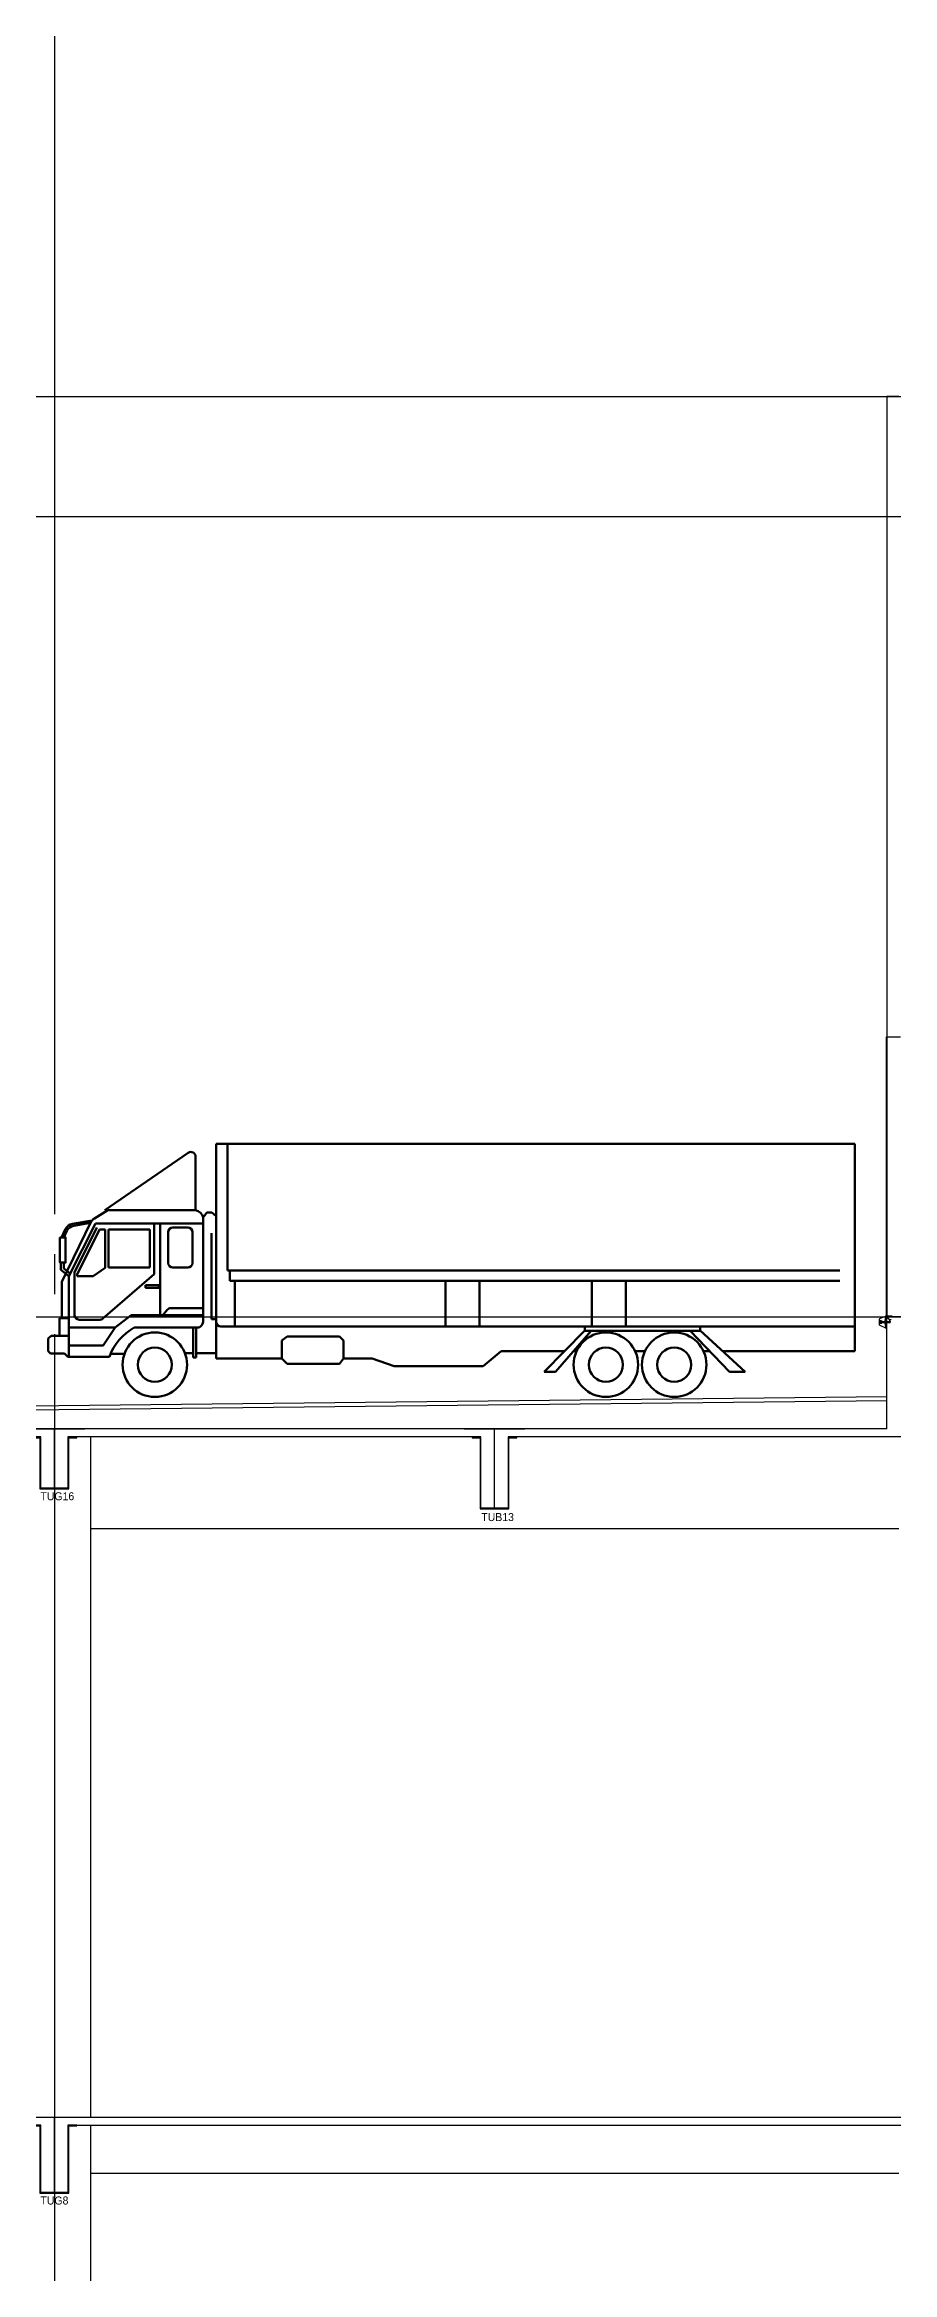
# Model space of a CAD drawing. Extents: x 152195838 to 323921156, y 365159662 to 730681027.
# Drawn here: x 160945384 to 160955979, y 365210123 to 365237963 of the extents above; entities that cross this region are included whole.
import ezdxf
from ezdxf.enums import TextEntityAlignment as Align
from ezdxf.xclip import XClip

# ---------------------------------------------------------------- set-up
doc = ezdxf.new("R2010")
doc.units = 0
doc.header["$MEASUREMENT"] = 0
doc.header["$XCLIPFRAME"] = 0
doc.linetypes.add('CEN', pattern=[63, 60, -1, 1, -1])
doc.layers.get('0').update_dxf_attribs({"linetype": 'CONTINUOUS'})
doc.layers.get('Defpoints').update_dxf_attribs({"linetype": 'CONTINUOUS'})
for name, color, linetype in [('4A.TEC CEN', 1, 'CEN'), ('4A.TEC 마감선 1', 6, 'CONTINUOUS'), ('4A.TEC 벽체 3', 4, 'CONTINUOUS'), ('ELE', 4, 'CONTINUOUS'), ('HAT', 5, 'CONTINUOUS'), ('k-BESTO', 4, 'CONTINUOUS'), ('OHD', 4, 'CONTINUOUS'), ('SRS', 6, 'CONTINUOUS'), ('text', 3, 'CONTINUOUS'), ('㈜SE&C 기둥', 2, 'CONTINUOUS'), ('㈜SE&C 벽체 1', 2, 'CONTINUOUS'), ('㈜SE&C 벽체 4', 7, 'CONTINUOUS')]:
    doc.layers.add(name, color=color, linetype=linetype)
doc.layers.add('8ETC', color=8, linetype='CONTINUOUS', lineweight=0)
doc.layers.add('DEFPOINT', color=135, linetype='CONTINUOUS', plot=False)
doc.styles.add('돋움', font='')
doc.styles.get('돋움').set_extended_font_data('돋움')

# ---------------------------------------------------------------- blocks, each defined once
blk = doc.blocks.new('asfgeargeg')
at = {"layer": '4A.TEC CEN', "color": 8, "ltscale": 500}
for p, q in [((58362, 59210, 0), (92848, 59210, 0)), ((58362, 49210, 0), (92848, 49210, 0)), ((58362, 39210, 0), (92848, 39210, 0))]:
    blk.add_line(p, q, dxfattribs=at)
blk = doc.blocks.new('A$C63F46924')
at = {"layer": '8ETC', "color": 8, "lineweight": 50}
for p, q in [((2098, 3162), (10076, 3162)), ((2098, 3162), (2098, 939)), ((2237, 3162), (2237, 1581)), ((10076, 3162), (10076, 572)), ((707, 2333), (1749, 3051)), ((1841, 3003), (1841, 2333)), ((575, 2230), (742, 2333)), ((707, 2333), (1841, 2333)), ((1979, 2306), (1935, 2243)), ((1935, 1021), (1935, 2243)), ((1979, 2306), (2042, 2306)), ((2042, 2306), (2098, 2258)), ((215, 2099), (163, 1994)), ((169, 1438), (531, 2182)), ((232, 2076), (192, 1994)), ((589, 2166), (256, 1510)), ((300, 2162), (546, 2205)), ((317, 2139), (529, 2176)), ((327, 1557), (605, 2118)), ((638, 2094), (361, 1531)), ((589, 2166), (1935, 2166)), ((638, 2094), (712, 2094)), ((712, 1614), (712, 2094)), ((753, 2094), (1268, 2094)), ((753, 1617), (753, 2094)), ((1268, 1617), (1268, 2094)), ((1323, 1536), (1323, 2166)), ((1399, 2165), (1399, 1021)), ((1498, 2058), (1498, 1675)), ((1556, 2117), (1743, 2117)), ((1801, 2058), (1801, 1675)), ((2040, 2048), (2040, 973)), ((157, 1679), (157, 1589)), ((192, 1679), (192, 1605)), ((157, 1589), (256, 1511)), ((169, 1438), (169, 983)), ((192, 1605), (272, 1542)), ((256, 1510), (256, 503)), ((327, 1557), (327, 1024)), ((361, 1531), (361, 1508)), ((361, 1508), (560, 1508)), ((560, 1508), (712, 1614)), ((682, 979), (1323, 1536)), ((752, 1617), (1268, 1617)), ((1556, 1617), (1743, 1617)), ((2237, 1581), (9889, 1581)), ((2267, 1581), (2267, 1449)), ((2267, 1449), (9889, 1449)), ((2330, 1449), (2330, 880)), ((4962, 1449), (4962, 880)), ((5388, 1449), (5388, 880)), ((6790, 1449), (6790, 880)), ((7216, 1449), (7216, 880)), ((141, 983), (256, 983)), ((141, 763), (141, 983)), ((256, 867), (837, 867)), ((386, 965), (644, 965)), ((685, 641), (837, 867)), ((837, 867), (1036, 1021)), ((1036, 1021), (1935, 1021)), ((1074, 867), (1884, 867)), ((1399, 986), (1399, 983)), ((1487, 1089), (1429, 1021)), ((1531, 1110), (1935, 1110)), ((1810, 867), (1810, 494)), ((1846, 867), (1846, 494)), ((1935, 1021), (1935, 937)), ((2040, 973), (2098, 973)), ((2098, 973), (2098, 481)), ((2157, 880), (10076, 880)), ((6705, 880), (6705, 828)), ((8144, 880), (8144, 828)), ((0, 729), (34, 763)), ((0, 729), (0, 572)), ((0, 572), (28, 545)), ((34, 763), (256, 763)), ((256, 641), (685, 641)), ((2984, 757), (2918, 705)), ((2918, 705), (2918, 481)), ((2984, 757), (3640, 757)), ((3640, 757), (3690, 705)), ((3690, 705), (3690, 481)), ((5434, 386), (5657, 572)), ((5657, 572), (6450, 572)), ((6196, 315), (6705, 829)), ((6337, 315), (6785, 828)), ((6561, 572), (6601, 572)), ((6705, 828), (8144, 828)), ((7333, 572), (7455, 572)), ((8512, 315), (8021, 828)), ((8708, 315), (8144, 829)), ((8188, 572), (8266, 572)), ((8427, 572), (10076, 572)), ((28, 545), (203, 545)), ((203, 545), (245, 503)), ((245, 503), (763, 503)), ((776, 537), (951, 537)), ((1708, 546), (1810, 546)), ((1810, 494), (1846, 494)), ((1846, 546), (2098, 546)), ((2098, 481), (2918, 481)), ((2984, 413), (2918, 481)), ((2984, 413), (3640, 413)), ((3640, 413), (3690, 481)), ((3690, 481), (4047, 481)), ((4047, 481), (4322, 386)), ((4322, 386), (5434, 386)), ((6196, 315), (6337, 315)), ((8708, 315), (8512, 315))]:
    blk.add_line(p, q, dxfattribs=at)
for points in [[(144, 1994), (215, 1994), (215, 1679), (144, 1679)], [(1216, 1395), (1380, 1395), (1380, 1365), (1216, 1365)]]:
    blk.add_lwpolyline(points, close=True, dxfattribs=at)
for centre, radius in [((1331, 403), 403), ((1331, 403), 213), ((6967, 403), 403), ((6967, 403), 213), ((7821, 403), 403), ((7821, 403), 213)]:
    blk.add_circle(centre, radius, dxfattribs=at)
for centre, radius, start, end in [((1782, 3003), 58.7, 0, 124.5534), ((637, 2130), 117, 121.6386, 154.0055), ((1817, 2214), 121, 13.798, 78.7774), ((320, 2047), 117, 99.8078, 153.6451), ((337, 2024), 117, 99.8078, 153.6451), ((1556, 2058), 58.7, 90, 180), ((1743, 2058), 58.7, 0, 90), ((1556, 1675), 58.7, 180, 270), ((1743, 1675), 58.7, 270, 0), ((386, 1024), 58.7, 180, 270), ((644, 1024), 58.7, 270, 310.9903), ((1403, 271), 680, 118.8823, 160.089), ((1531, 1051), 58.7, 90, 139.6431), ((1835, 956), 102, 298.3994, 349.3074), ((2157, 939), 58.7, 180, 270)]:
    blk.add_arc(centre, radius, start, end, dxfattribs=at)
blk = doc.blocks.new('5as9df53')
at = {"layer": '4A.TEC 벽체 3'}
blk.add_line((52432239, 17481116), (52432064, 17481116), dxfattribs=at)
at = {"layer": 'OHD', "color": 253}
blk.add_line((52432239, 17477616), (52432239, 17481116), dxfattribs=at)
blk = doc.blocks.new('zw$B50')
at = {"layer": 'ELE', "color": 8}
for p, q in [((-87, -20), (-14, 11)), ((-87, -20), (-14, 11)), ((69, 11), (-11, 11)), ((-11, 11), (-11, -139)), ((-4, 1), (31, -34)), ((-1, 4), (33, -30)), ((0, 0), (69, 0)), ((0, -139), (0, 0)), ((69, 0), (69, 11)), ((-100, -63), (1, -63)), ((-100, -63), (1, -63)), ((-92, -27), (-92, -98)), ((-92, -27), (-92, -98)), ((-91, -47), (-61, -47)), ((-91, -47), (-61, -47)), ((-91, -57), (-91, -69)), ((-91, -57), (44, -57)), ((-91, -57), (-91, -69)), ((-91, -57), (44, -57)), ((-91, -69), (44, -69)), ((-91, -69), (44, -69)), ((-91, -80), (-61, -80)), ((-91, -80), (-61, -80)), ((-87, -105), (-14, -136)), ((-87, -105), (-14, -136)), ((-83, -49), (-83, -78)), ((-69, -49), (-83, -49)), ((-83, -49), (-83, -78)), ((-69, -49), (-83, -49)), ((-83, -78), (-69, -78)), ((-83, -78), (-69, -78)), ((-69, -49), (-69, -78)), ((-69, -49), (-69, -78)), ((-61, -47), (-61, -80)), ((-61, -47), (-61, -80)), ((-61, -56), (-11, -56)), ((-61, -56), (-11, -56)), ((-61, -70), (-11, -70)), ((-61, -70), (-11, -70)), ((-11, -139), (0, -139)), ((31, -34), (34, -52)), ((33, -30), (52, -33)), ((33, -30), (52, -33)), ((38, -52), (34, -52)), ((38, -52), (34, -52)), ((35, -34), (38, -52)), ((51, -37), (35, -34)), ((44, -57), (44, -69)), ((44, -57), (44, -69)), ((52, -33), (51, -37)), ((52, -33), (51, -37))]:
    blk.add_line(p, q, dxfattribs=at)
for centre, radius, start, end in [((186, -63), 209, 160.1603, 178.5258), ((186, -63), 209, 160.1603, 178.5258), ((-14, 9), 2.49, 0, 110.7723), ((-14, 9), 2.49, 0, 110.7723), ((-84, -27), 7.47, 110.7723, 180), ((-84, -27), 7.47, 110.7723, 180), ((-84, -98), 7.47, 180, 249.574), ((-84, -98), 7.47, 180, 249.574), ((186, -63), 209, 181.8085, 199.8397), ((186, -63), 209, 181.8085, 199.8397), ((-14, -134), 2.49, 249.574, 0), ((-14, -134), 2.49, 249.574, 0)]:
    blk.add_arc(centre, radius, start, end, dxfattribs=at)
blk = doc.blocks.new('A$C30238f66')
at = {"layer": 'Defpoints'}
for p, q in [((0, 1114), (760, 1114)), ((380, 164), (380, 1114))]:
    blk.add_line(p, q, dxfattribs=at)
at = {"layer": 'k-BESTO'}
for p, q in [((100, 1014), (100, 1004)), ((210, 1014), (100, 1014)), ((100, 1014), (100, 1014)), ((100, 1004), (200, 1004)), ((200, 1004), (200, 164)), ((210, 174), (210, 1014)), ((660, 1014), (550, 1014)), ((550, 1014), (550, 174)), ((560, 164), (560, 1004)), ((560, 1004), (660, 1004)), ((660, 1004), (660, 1014)), ((200, 164), (560, 164)), ((550, 174), (210, 174))]:
    blk.add_line(p, q, dxfattribs=at)
at = {"layer": 'DEFPOINT', "linetype": 'ByBlock', "style": '돋움'}
blk.add_text('TUG8', height=100, dxfattribs=at).set_placement((206, 73), align=Align.MIDDLE_LEFT)
blk = doc.blocks.new('DFGQERGQG')
at = {"layer": '㈜SE&C 기둥', "color": 8, "ltscale": 0.5, "elevation": -1667}
blk.add_lwpolyline([(13950, 9900), (13950, 0)], dxfattribs=at)
at = {"layer": '㈜SE&C 벽체 1'}
for p, q in [((50, 10000, -1667), (36100, 10000, -1667)), ((13670, 9900, -1667), (24330, 9900, -1667))]:
    blk.add_line(p, q, dxfattribs=at)
at = {"layer": '㈜SE&C 벽체 4'}
blk.add_line((13950, 9300, -1667), (24050, 9300, -1667), dxfattribs=at)
at = {"layer": 'ELE'}
blk.add_blockref('A$C30238f66', (13120, 8886), dxfattribs=at)
blk = doc.blocks.new('A$Ca25875d5')
at = {"layer": 'Defpoints'}
for p, q in [((0, 915), (760, 915)), ((380, 165), (380, 915))]:
    blk.add_line(p, q, dxfattribs=at)
at = {"layer": 'k-BESTO'}
for p, q in [((100, 815), (100, 805)), ((210, 815), (100, 815)), ((100, 815), (100, 815)), ((100, 805), (200, 805)), ((200, 805), (200, 165)), ((210, 175), (210, 815)), ((660, 815), (550, 815)), ((550, 815), (550, 175)), ((560, 165), (560, 805)), ((560, 805), (660, 805)), ((660, 805), (660, 815)), ((200, 165), (560, 165)), ((550, 175), (210, 175))]:
    blk.add_line(p, q, dxfattribs=at)
at = {"layer": 'DEFPOINT', "linetype": 'ByBlock', "style": '돋움'}
blk.add_text('TUG16', height=100, dxfattribs=at).set_placement((206, 74), align=Align.MIDDLE_LEFT)
blk = doc.blocks.new('A$Cc433de91')
at = {"layer": 'Defpoints'}
for p, q in [((0, 1175), (760, 1175)), ((380, 175), (380, 1175))]:
    blk.add_line(p, q, dxfattribs=at)
at = {"layer": 'k-BESTO'}
for p, q in [((100, 1075), (100, 1065)), ((210, 1075), (100, 1075)), ((100, 1075), (100, 1075)), ((100, 1065), (200, 1065)), ((200, 1065), (200, 175)), ((210, 185), (210, 1075)), ((660, 1075), (550, 1075)), ((550, 1075), (550, 185)), ((560, 175), (560, 1065)), ((560, 1065), (660, 1065)), ((660, 1065), (660, 1075)), ((200, 175), (560, 175)), ((550, 185), (210, 185))]:
    blk.add_line(p, q, dxfattribs=at)
at = {"layer": 'DEFPOINT', "linetype": 'ByBlock', "style": '돋움'}
blk.add_text('TUB13', height=100, dxfattribs=at).set_placement((215, 74), align=Align.MIDDLE_LEFT)
blk = doc.blocks.new('QGERW2ER')
at = {"layer": '4A.TEC 마감선 1', "color": 6, "ltscale": 0.5}
for p, q in [((23850, 9000, -1667), (250, 8750, -1667)), ((23850, 8950, -1667), (250, 8700, -1667))]:
    blk.add_line(p, q, dxfattribs=at)
at = {"layer": '㈜SE&C 기둥', "color": 8, "ltscale": 0.5, "elevation": -1667}
blk.add_lwpolyline([(13900, 8500), (13900, 0)], dxfattribs=at)
at = {"layer": '㈜SE&C 벽체 1'}
for p, q in [((23850, 8600, -1667), (23850, 10000, -1667)), ((36050, 10000, -1667), (23850, 10000, -1667)), ((23850, 8600, -1667), (250, 8600, -1667)), ((18780, 8500, -1667), (13620, 8500, -1667)), ((24280, 8500, -1667), (19120, 8500, -1667))]:
    blk.add_line(p, q, dxfattribs=at)
at = {"layer": '㈜SE&C 벽체 4'}
blk.add_line((24000, 7350, -1667), (13900, 7350, -1667), dxfattribs=at)
at = {"layer": 'ELE'}
for name, p in [('A$Ca25875d5', (13070, 7685, -1667)), ('A$Cc433de91', (18570, 7425, -1667))]:
    blk.add_blockref(name, p, dxfattribs=at)

msp = doc.modelspace()

# ---------------------------------------------------------------- linework, layer by layer
at = {"layer": '4A.TEC CEN', "color": 8, "ltscale": 500}
for p, q in [((160881434.11, 365233563.33), (161112798.99, 365233563.33)), ((160881434.11, 365232063.33), (161112798.99, 365232063.33)), ((160881434.11, 365222063.33), (161112798.99, 365222063.33)), ((160881434.11, 365212063.33), (161112798.99, 365212063.33))]:
    msp.add_line(p, q, dxfattribs=at)
at = {"layer": '4A.TEC CEN', "color": 8, "ltscale": 500, "elevation": -208125, "flags": 128}
msp.add_lwpolyline([(160945506.94, 365253346.04), (160945506.94, 365183761.87)], dxfattribs=at)
at = {"layer": '4A.TEC 벽체 3'}
msp.add_lwpolyline([(160956056.94, 365233563.33), (160955906.94, 365233563.33), (160955906.94, 365222063.33)], dxfattribs=at)

# ---------------------------------------------------------------- block references
ref = msp.add_blockref('asfgeargeg', (161045916.47, 365172853.16), dxfattribs=dict(xscale=-1))
XClip(ref).set_block_clipping_path([(71969.5286620855, 10908.7128179073), (77609.5286620855, 80492.8788198829)])
at = {"lineweight": 0}
msp.add_blockref('zw$B50', (160955906.94, 365222063.33, -208125), dxfattribs=at)
at = {"layer": 'HAT'}
msp.add_blockref('A$C63F46924', (160945431.16, 365221063.33, -312187.5), dxfattribs=at)
at = {"layer": 'SRS', "lineweight": 0, "ltscale": 15, "xscale": -1}
msp.add_blockref('5as9df53', (213388145.62, 347744447.76, -208125), dxfattribs=at)
at = {"layer": 'text'}
for name, p in [('QGERW2ER', (160932056.94, 365212063.33, 1666.67)), ('DFGQERGQG', (160932006.94, 365202063.33, 1666.67))]:
    msp.add_blockref(name, p, dxfattribs=at)

doc.saveas('drawing.dxf')
